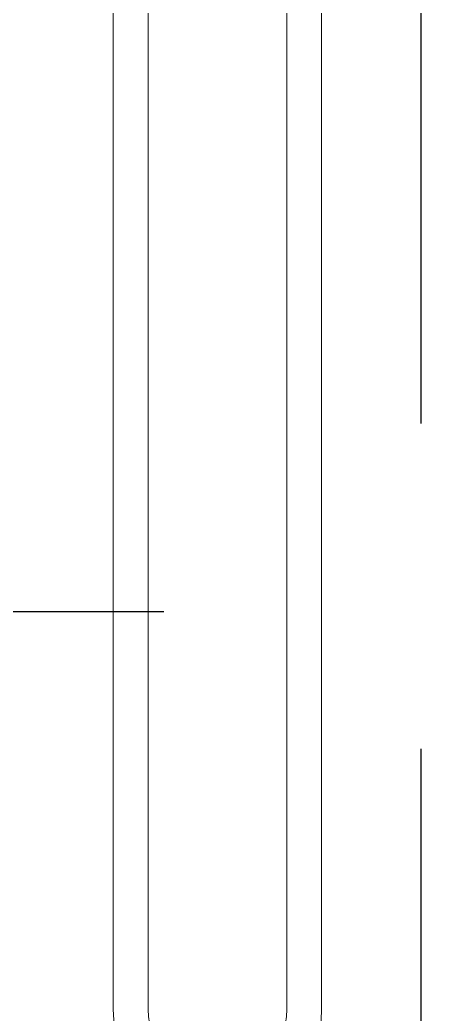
# Model space of a CAD drawing. Header units: inches. Extents: x -105549 to 5741, y -35602 to 5776.
# Drawn here: x 5501.58 to 5507.66, y 3986.28 to 4000.61 of the extents above; entities that cross this region are included whole.
import ezdxf

# ---------------------------------------------------------------- set-up
doc = ezdxf.new("R2010")
doc.units = ezdxf.units.IN
doc.header["$LTSCALE"] = 30
doc.header["$MEASUREMENT"] = 0
doc.linetypes.add('HIDDEN', pattern=[0.375, 0.25, -0.125])
doc.layers.add('C-Road-Curb', color=2, linetype='Continuous', lineweight=20)
doc.layers.add('L-Site-Curb', color=1, linetype='Continuous', lineweight=9)
doc.layers.add('GRID', color=254, linetype='HIDDEN')

msp = doc.modelspace()

# ---------------------------------------------------------------- linework, layer by layer
at = {"layer": 'C-Road-Curb', "color": 7, "extrusion": (6.35118e-06, -2.94906e-10, 1), "elevation": 0.035, "flags": 128}
msp.add_lwpolyline([(5503.698, 4026.104), (5502.927, 4022.43), (5502.925, 3986.346, 1), (5505.925, 3986.346), (5505.927, 4022.43), (5505.155, 4026.104, 0.769161)], format="xyb", close=True, dxfattribs=at)
at = {"layer": 'GRID', "color": 253, "linetype": 'HIDDEN', "ltscale": 1.25}
for p, q in [((5507.386, 3488.538), (5507.266, 5736.279)), ((4228.652, 3992.079), (5700.798, 3992.079))]:
    msp.add_line(p, q, dxfattribs=at)
at = {"layer": 'L-Site-Curb', "color": 7, "extrusion": (6.35118e-06, -2.94906e-10, 1), "elevation": 0.035, "flags": 128}
msp.add_lwpolyline([(5504.184, 4025.985), (5503.427, 4022.378), (5503.425, 3986.346, 1), (5505.425, 3986.346), (5505.427, 4022.378), (5504.669, 4025.985, 0.739326)], format="xyb", close=True, dxfattribs=at)
msp.add_lwpolyline([(5504.184, 4025.985), (5503.427, 4022.378), (5503.425, 3986.346, 1), (5505.425, 3986.346), (5505.427, 4022.378), (5504.669, 4025.985, 0.739326)], format="xyb", close=True, dxfattribs=at)

doc.saveas('drawing.dxf')
